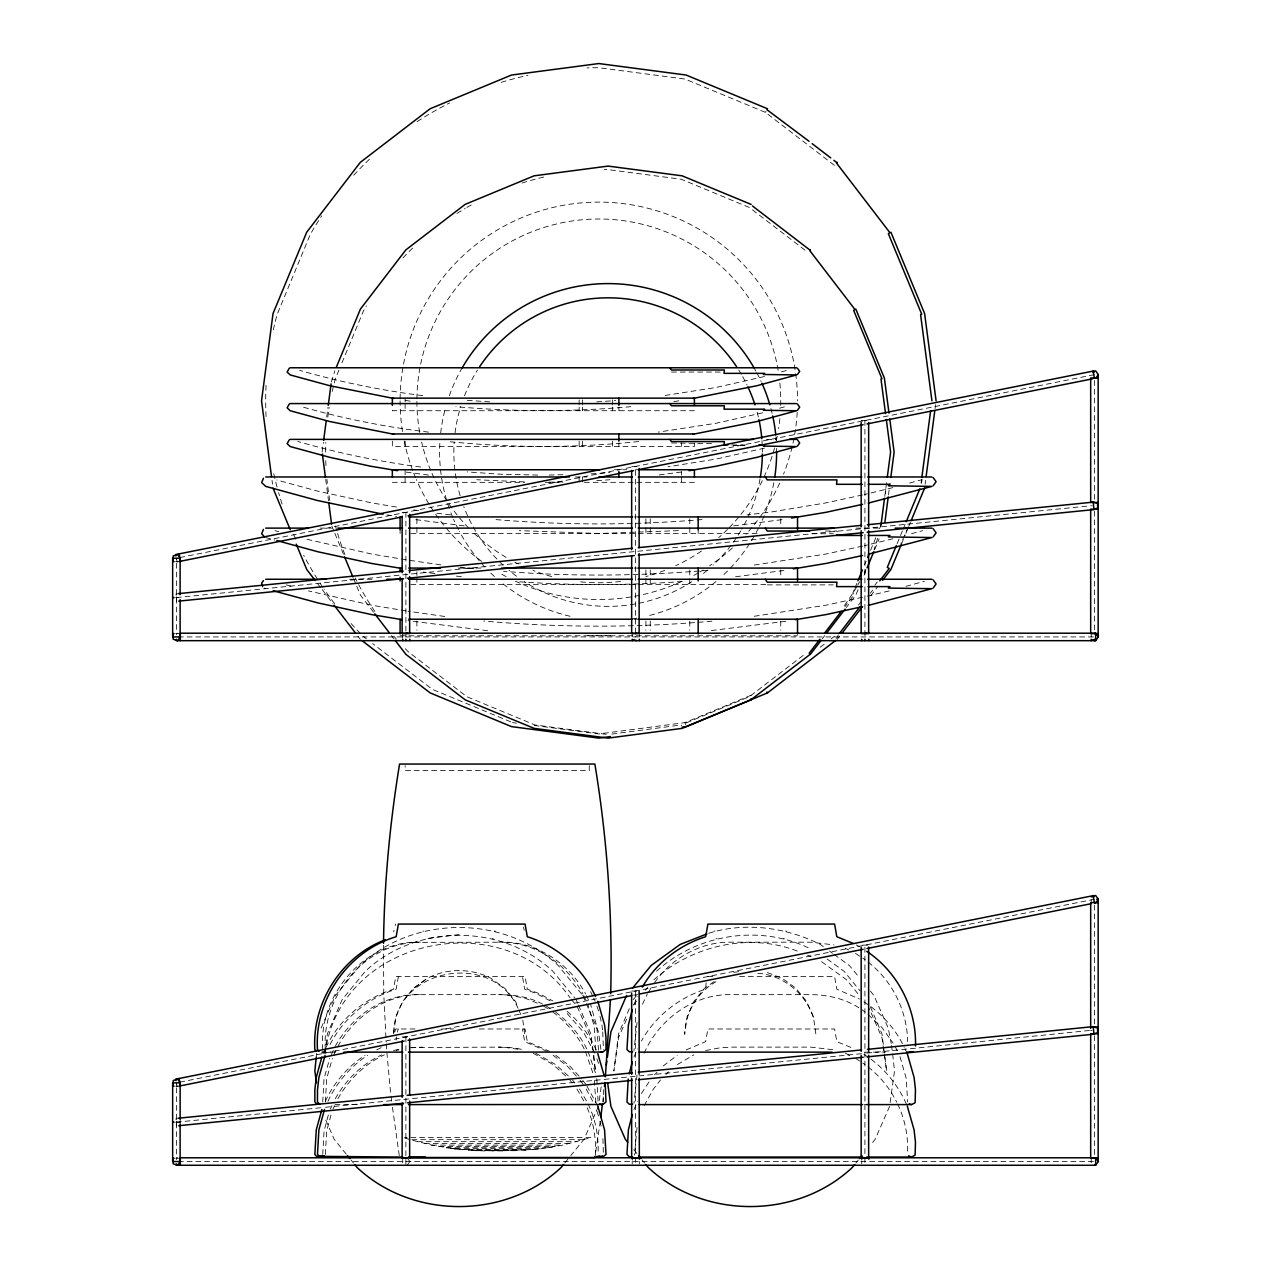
<?xml version="1.0" encoding="UTF-8"?>
<svg xmlns="http://www.w3.org/2000/svg" width="1271" height="1271" viewBox="0 0 1271 1271"><rect width="100%" height="100%" fill="white"/><g stroke="black" fill="none" stroke-linecap="round" stroke-linejoin="round"><path stroke-width="0.75" stroke-dasharray="5 3.75" d="M322.739 1049.512C318.147 994.462 365.889 938.919 422.306 942.192M322.739 1154.433L324.041 1131.158L328.458 1114.556M322.739 1101.973L324.041 1078.698L329.713 1058.489M325.36 1049.512C321.531 998.704 361.488 946.005 413.504 942.574M325.36 1154.433L326.663 1131.158L331.08 1114.556M325.36 1101.973L326.663 1078.698L332.335 1058.489M383.508 945.274L383.747 993.715L386.162 1042.077M524.685 1033.8L522.46 1017.753M815.839 1033.8L813.392 1016.752L806.37 1001.071L795.789 988.155L782.459 978.479L766.794 972.331M671.533 442.959L714.731 443.658M396.139 1040.028L396.361 1036.802M600.309 1121.101L594.86 1157.5M602.692 1101.878L603.661 1094.188M322.103 452.095L323.39 442.356M326.711 417.031L327.997 407.292M331.334 381.967L334.861 370.814M884.775 496.357L887.047 479.04M888.493 494.959L890.034 483.266M921.094 483.123L921.618 479.215M925.113 484.251L925.622 480.359M935.075 408.595L935.583 404.718M316.241 1057.234L316.781 1053.309M324.661 1053.437L327.394 1033.816L342.137 999.61L365.397 971.219C416.332 923.382 501.87 923.382 552.821 971.219L574.889 998.148M325.185 1053.373C339.738 936.902 504.809 903.554 569.98 997.671M393.517 1033.8L395.964 1016.752L402.7 1001.437L413.282 988.393L427.151 978.368C446.979 968.025 471.223 968.025 491.067 978.368L504.921 988.393L515.502 1001.437L517.885 1006.823M393.772 1032.545C394.725 967.692 492.211 950.358 518.075 1008.316M599.277 1100.464L601.723 1082.813M890.145 1102.434L894.514 1071.04L892.576 1053.309M393.74 931.881L393.978 930.277M706.12 982.737L705.659 989.188C678.73 997.624 655.201 1016.387 641.394 1041.06M637.025 1022.52L633.943 1050.895M637.025 1074.98L633.943 1103.355M637.025 1127.425L634.467 1155.164M394.709 1032.052L395.758 1028.986L415.252 1028.986M397.33 1032.052L398.379 1028.986M634.022 1004.567L637.438 996.464M634.022 1057.027L637.438 1048.925M634.022 1109.488L637.438 1101.385M395.202 925.59L395.758 924.065M398.379 976.525L396.155 989.188C367.557 998.148 342.709 1018.802 329.443 1045.747M338.976 370.02L335.258 378.98A282.48 282.48 0 0 0 332.065 392.151M341.947 362.855L363.474 310.855A282.48 282.48 0 0 1 366.429 305.882M854.239 589.76L852.746 593.335L854.398 594.288L844.881 606.68M854.986 587.965L857.957 580.783M864.63 564.658L866.123 561.067M870.571 550.311L875.767 537.76M879.484 528.8L880.978 525.209A212.066 212.066 0 0 1 880.104 528.943M858.068 589.665L855.812 595.098L846.248 607.57M864.089 575.143L865.583 571.505M874.607 549.723L879.119 538.825M897.135 543.654L902.426 530.865M903.188 529.038L905.46 523.573M901.393 544.163L905.143 535.123M905.889 533.312L908.13 527.894M908.876 526.083L910.386 522.476M321.134 1028.08L335.401 995.511L360.043 965.452C413.885 914.882 504.317 914.882 558.176 965.452L581.61 994.049M629.32 1008.681L618.548 1033.816L613.877 1071.04L618.532 1037.676L627.604 1016.943M598.45 1106.358L584.04 1139.245L570.774 1155.609M889.605 1106.358L875.195 1139.245L870.365 1145.203M323.041 1053.691L325.312 1048.925M326.059 1047.336C339.087 1019.612 364.38 998.307 393.533 989.188L395.758 976.525L525.066 976.525L527.306 989.188L538.872 993.477L552.837 1000.928M331.159 1054.962L333.622 1049.782M333.78 1054.962L336.243 1049.782M325.312 1101.385C333.828 1082.701 347.809 1066.464 365.031 1055.311M327.934 1101.385C336.45 1082.701 350.431 1066.464 367.653 1055.311M330.333 1109.138L331.969 1105.691M332.954 1109.138L334.591 1105.691M642.459 1004.233L647.384 993.874M644.111 1053.23C658.982 1019.199 694.03 993.509 731.81 994.653L810.66 994.653C830.058 994.621 849.632 1000.023 865.09 1012.097M644.111 1105.691L653.421 1089.04L660.491 1080.016M834.364 165.278L765.38 112.341L765.984 111.292M335.258 1046.335C351.686 1015.831 384.478 993.588 419.684 994.653L501.155 994.653M337.879 1046.335C354.307 1015.831 387.099 993.588 422.306 994.653M335.258 1098.795C345.776 1079.873 362.028 1064.049 381.697 1054.882M337.879 1098.795C348.397 1079.873 364.65 1064.049 384.319 1054.882M648.401 992.238L651.403 987.376M641.394 1093.521L649.131 1081.748M407.117 1165.269L409.834 1161.535L409.834 1157.786M822.321 638.757L824.704 635.627M858.433 605.028L860.832 601.882M838.32 634.88L836.54 638.55M870.285 593.207L872.669 590.109M837.303 639.329L839.686 636.215M870.667 595.861L877.8 586.551M654.597 982.61C672.057 957.841 701.242 941.366 731.81 942.192L810.66 942.192L833.967 944.893M633.292 999.61L636.866 995.209M633.355 1005.091L636.962 1000.642M645.398 990.252L647.813 987.281M564.737 1163.044L569.567 1157.087M855.891 1163.044L858.29 1160.058M654.565 1074.821L657.028 1072.295M665.829 1074.551L668.514 1071.818M663.192 1066.004L677.173 1055.311M803.24 655.391L749.35 696.73L683.02 724.216M820.256 647.209L824.958 643.603M831.234 638.789L834.364 636.374M414.314 987.853L427.437 978.336M656.551 971.219C697.668 933.581 761.297 923.858 811.184 949.23M653.818 979.877C692.155 945.354 749.969 932.088 798.347 951.502M714.207 981.514L704.436 988.393L693.855 1001.437L687.118 1016.752L684.688 1034.324C685.148 1012.78 697.271 992.46 715.954 981.72M677.379 1064.558L693.823 1054.882M376.724 1049.894L383.016 1046.732M686.229 1049.894L705.659 1041.648L707.899 1028.986L834.586 1028.986L836.811 1041.648L853.095 1048.305M534.154 725.439L598.816 733.955L685.037 722.595L754.418 693.855M708.662 933.264C745.505 921.745 786.002 927.306 820.303 944.401L823.354 946.625M176.383 633.594L177.606 633.196M176.383 1158.183L177.606 1157.786M540.588 1148.793L562.656 1145.123L591.333 1137.497L404.639 1137.497M322.246 1052.054L323.041 1051.816M764.507 376.502L715.986 387.48L664.082 395.631M781.458 371.879L787.114 370.354M762.632 412.821L715.986 423.291L658.203 432.124M779.584 408.198L785.24 406.656M764.507 448.123L715.986 459.085L667.99 466.775M892.893 487.619L864.471 494.514M909.623 483.044L920.776 480.009M892.893 538.761L864.471 545.656M911.482 533.693L922.635 530.658M889.176 590.92L864.471 596.814M905.905 586.36L924.494 581.292M393.517 1050.529L399.253 1049.179M396.155 1050.529L398.999 1049.814M705.659 1050.529L720.085 1047.797L731.81 1047.113L810.66 1047.113L833.967 1049.814M862.548 494.927L825.943 502.903L770.496 512.118L747.078 514.85M862.548 546.085L825.943 554.045L750.986 565.547M862.548 597.227L825.943 605.203L752.94 616.467M179.815 557.556L1094.426 374.643M179.815 1082.145L862.961 945.529M1094.426 899.233L864.916 945.131L864.916 1165.269M633.641 995.209L637.534 994.43M547.928 1147.761L555.22 1146.537M673.852 401.652L681.51 400.365M681.51 471.986L658.203 475.084M781.967 519.632L733.431 525.876M783.889 570.457L735.369 576.796M785.796 621.281L709.949 630.734M611.923 734.082L681.224 724.963L681.494 725.948M459.101 934.55L424.8 938.792M733.717 972.331L739.229 971.648M638.662 441.561C575.366 448.028 511.371 448.028 448.075 441.561M533.248 1149.62L540.715 1148.793L453.715 1148.793L431.759 1145.123L411.979 1140.182M176.383 597.592L1090.486 505.794M422.846 931.166L423.894 931.055M714 931.166L715.033 931.055M715.954 938.792L716.923 938.697M410.581 1047.797L422.306 1047.113M176.383 1122.182L323.501 1107.47M325.471 1107.279L862.945 1053.532M866.87 1053.135L1090.486 1030.384M453.826 1148.793L483.33 1150.906L533.343 1149.62L461.087 1149.62L446.502 1147.761L548.055 1147.761M410.883 1047.495L501.155 1047.113M596.735 401.89L615.672 400.572M630.845 406.688C572.665 411.868 514.072 411.868 455.892 406.688M591.047 473.892L610.001 472.574M596.735 480.66L610.001 479.739M702.053 519.569C633.387 525.352 564.245 525.352 495.579 519.569M678.317 530.643L598.816 533.486L519.315 530.643M707.979 570.298C639.996 576.049 571.521 576.859 503.491 571.267M682.273 581.514C626.746 585.534 570.886 585.534 515.359 581.514M711.935 621.169C636.04 627.906 559.605 627.763 483.727 621.026M413.806 942.367L501.155 942.192M549.088 475.052L564.356 474.687M549.088 482.202L562.449 481.9M610.366 635.516L587.266 635.516M502.712 1150.906L491.702 1150.906M671.485 372.053L720.625 372.053M694.395 410.724L392.342 410.724L392.342 407.133M861.166 420.542L868.649 420.542M766.508 439.385L776.231 439.385M731.762 444.961L745.299 444.961M733.24 445.565L744.806 445.565M631.655 466.441L639.138 466.441M614.401 469.746L626.698 469.746M635.405 469.746L641.14 469.746M575.302 476.975L587.059 476.975M392.342 482.329L524.542 482.329M545.323 482.329L562.91 482.329M584.374 482.329L694.395 482.329M1090.677 505.794L1092.107 505.794M402.144 512.34L409.643 512.34M634.134 516.932L638.058 516.932M320.133 528.116L331.89 528.116M855.939 528.116L881.629 528.116M825.34 531.04L836.953 531.04L837.224 531.929M410.835 533.486L759.994 533.486M812.01 533.741L833.347 533.741M175.62 561.591L180.132 561.591M458.307 568.073L484.06 568.073M634.134 568.073L638.058 568.073M349.541 579.258L375.088 579.258M410.835 584.628L768.939 584.628M767.398 584.882L833.347 584.882M175.62 597.592L178.703 597.592M634.134 619.215L638.058 619.215M175.62 633.594L178.703 633.594M400.095 635.786L797.537 635.786M178.369 636.93L1094.426 636.93M862.596 945.131L868.649 945.131M707.899 976.525L716.383 976.525M739.563 976.525L834.586 976.525L836.811 989.188L859.403 999.006M631.655 991.03L639.138 991.03M441.514 1028.986L453.636 1028.986M479.326 1028.986L525.066 1028.986L527.306 1041.648L549.882 1051.467M1090.677 1030.384L1092.107 1030.384M402.144 1036.945L409.643 1036.945M321.404 1052.134L335.83 1052.134M864.645 1052.134L885.331 1052.134M175.62 1086.181L180.132 1086.181M334.956 1104.594L360.646 1104.594M864.645 1104.594L870.46 1104.594M175.62 1122.182L180.132 1122.182M411.963 1139.69L584.231 1139.69M417.333 1141.692L577.098 1141.692M424.53 1143.503L569.901 1143.503M431.759 1145.123L562.656 1145.123M439.051 1146.537L555.379 1146.537M525.956 1150.255L468.475 1150.255L475.926 1150.684M475.878 1150.684L518.552 1150.684M175.62 1158.183L178.703 1158.183M178.369 1161.535L1094.426 1161.535M537.649 475.052L499.487 474.162L467.267 471.922M524.288 481.9L476.736 479.739M498.534 942.192C534.614 940.238 568.788 962.465 585.581 993.874M498.534 994.653L507.018 994.828M498.534 1047.113L512.88 1047.797L524.462 1049.814M467.267 400.317L490.002 401.89M487.683 630.734L408.007 620.645M504.396 942.367C537.554 943.336 567.327 965.34 582.96 993.874M504.396 994.828C517.535 995.225 530.976 997.703 542.558 1004.138M504.396 1047.288L521.825 1049.814M785.478 931.055L786.511 931.166M783.587 938.697L784.557 938.792M494.324 931.055L495.372 931.166M492.433 938.697L493.402 938.792M507.336 995.034L524.685 998.069L539.921 1004.138M422.671 395.631C381.093 390.356 339.881 381.967 299.622 370.354M428.534 432.124C385.606 427.072 343.059 418.556 301.497 406.656M420.701 467.013C379.155 461.58 337.991 453.127 297.732 441.434M428.534 475.084L405.227 471.986M436.89 513.262L450.554 514.85M464.201 525.876L415.665 519.632M440.783 564.864L408.007 560.082M460.309 567.152L473.956 568.741M434.936 573.586L423.307 572.045M456.4 576.113L462.263 576.796M444.691 616.467L408.007 611.224M757.802 973.268C783.333 975.032 806.148 993.906 813.599 1018.278M606.188 734.32L534.996 724.963L466.87 696.73L408.372 651.848A282.48 282.48 0 0 1 402.986 646.304M512.594 722.595L516.519 723.12M405.227 400.365L412.884 401.652M396.536 507.034L371.688 502.903L317.75 491.162L276.856 480.009M413.742 509.893L421.4 511.164M386.988 514.866L396.536 516.455M406.1 559.764L371.688 554.045L304.738 538.761M406.1 610.906L371.688 605.203L308.456 590.92M274.997 530.658L278.714 531.659M265.703 537.538L274.997 540.064M286.15 584.835L293.585 586.868M404.877 1138.038L410.183 1139.69M176.383 561.591L177.606 561.989M176.383 1086.181L177.606 1086.578M807.482 955.093L811.136 956.523M765.38 112.341L685.037 79.072L598.816 67.713A333.113 333.113 0 0 0 587.011 67.919M749.35 207.459L681.224 179.243L608.11 169.615A282.48 282.48 0 0 0 604.265 169.647M510.767 721.849L432.251 689.311L372.673 643.603M264.495 588.092L265.703 588.68M856.241 944.973L859.403 946.545M845.231 948.245L848.647 949.961M845.231 1053.166L852.063 1056.598M547.261 1051.467L524.685 1041.648L522.445 1028.986M535.726 1053.166L555.586 1064.558L569.805 1077.284M533.105 1053.166L552.964 1064.558L567.184 1077.284M855.478 953.393L865.09 959.637M863.835 1001.898L868.268 1004.773M863.835 1054.342L868.268 1057.234M855.478 1058.314L865.09 1064.558M550.216 1000.928L536.235 993.477L524.685 989.188L522.445 976.525M545.974 1005.854L550.772 1008.967M543.337 1005.854L548.151 1008.967M555.792 1055.311L569.773 1066.004L581.657 1078.984M553.171 1055.311L567.152 1066.004L579.036 1078.984M829.47 951.058L832.521 953.266M834.046 954.378L849.33 965.452L859.625 977.844M827.199 959.049L843.96 971.219L860.07 990.808M821.574 961.654L846.677 979.877L859.927 996.194M752.432 209.826L806.322 251.165M363.268 636.374L366.398 638.789M868.045 962.052C892.29 980.799 907.303 1010.953 907.605 1041.6M871.112 1006.839C885.109 1017.499 896.802 1031.369 904.269 1047.336M868.045 1014.512L881.979 1027.556L893.068 1043.078M871.112 1059.299C887.11 1071.31 899.566 1087.738 907.303 1106.151M868.045 1066.973C880.104 1076.346 890.05 1088.516 896.722 1102.243M567.057 1011.303C580.577 1022.631 590.904 1037.501 597.799 1053.691M555.586 1012.097C568.804 1022.027 580.037 1034.832 587.218 1049.782M552.964 1012.097C566.183 1022.027 577.415 1034.832 584.596 1049.782M567.152 1013.543L583.389 1032.068L595.178 1053.691M870.365 991.094L873.955 995.511L888.222 1028.08L891.209 1043.507M571.187 999.165L574.794 1003.613M633.768 1149.651L637.391 1154.116M642.205 1160.058L644.619 1163.044M346.236 1154.116L334.162 1139.245L324.312 1116.732M351.066 1160.058L353.481 1163.044M582.754 1080.366L586.01 1084.528M580.132 1080.366L583.389 1084.528M572.474 1080.016L574.826 1083.019M569.853 1080.016L572.204 1083.019M373.579 612.257L360.424 595.098L356.658 586.026M391.516 635.627L393.915 638.757M317.448 583.437L321.023 588.092M322.214 589.649L332.923 603.63M357.945 636.215L360.329 639.329M407.117 1157.786L409.834 1161.535M586.932 1086.022L597.799 1106.151M586.169 1089.025L593.652 1102.974M579.544 1089.04L587.218 1102.243M576.923 1089.04L584.596 1102.243M598.498 1050.243L596.798 1026.237L590.507 1004.233M595.877 1050.243L594.177 1026.237L587.869 1004.233M595.877 1102.704L594.177 1078.698M595.877 1155.164L595.479 1154.433C596.21 1137.132 593.128 1119.529 585.423 1103.959M905.031 1048.925L907.303 1053.691M895.086 1046.335L897.548 1051.514M897.548 1103.959C904.904 1118.941 908.193 1135.813 907.605 1152.447M590.634 991.698L592.906 996.464M593.652 998.053L595.178 1001.246M586.392 995.59L588.854 1000.77M583.77 995.59L587.059 1002.501M588.044 1051.514L595.527 1073.105M585.423 1051.514L592.906 1073.105M588.044 1103.959C595.4 1118.941 598.689 1135.813 598.101 1152.447M870.397 1006.87L881.963 1033.816L886.634 1071.04L881.979 1037.676L869.11 1008.3M582.801 995.511L598.419 1031.734L600.881 1049.385M576.081 999.61L577.67 1003.248M578.464 1005.059L590.824 1033.816L593.557 1053.437M577.209 1006.568L590.824 1037.676L592.477 1049.449M518.806 1009.968L520.983 1014.957M331.842 526.13L334.098 531.564M334.861 533.391L343.885 555.173M353.656 578.766L355.912 584.215M900.011 1056.678L906.302 1078.698L907.605 1101.973M596.893 1006.235L599.213 1012.892M596.893 1058.695L599.213 1065.352M596.893 1111.156L599.213 1117.813M685.037 722.595L685.609 724.756M523.493 927.131L524.224 930.277M599.991 1016.323L601.167 1021.487M599.991 1121.244L601.167 1126.408M177.114 561.909L176.383 558.239L176.383 634.626M177.114 1086.514L176.383 1082.844L176.383 1159.565M399.269 1155.577L391.961 1103.8M891.479 1045.461L892.306 1051.339M593.827 1055.407L595.479 1071.04L592.747 1051.419M325.694 479.374L328.506 500.806M272.01 480.359L272.518 484.251M391.007 1096.11L391.722 1101.878M601.946 1024.919L602.533 1030.177M602.74 1031.925L603.375 1049.512M596.798 1078.698L598.101 1101.973M602.931 1138.594L603.375 1154.433M176.018 593.875L176.161 595.289M176.304 596.83L176.764 601.31M176.018 1118.464L176.161 1119.878M176.304 1121.419L176.764 1125.915M390.531 1092.266L386.829 1051.753M386.305 1044.015L386.702 1049.814M603.328 1089.628L603.375 1101.973M1094.426 380.506L1094.426 502.442M1094.426 511.117L1094.426 633.594M1094.426 905.111L1094.426 1027.032M1094.426 1035.706L1094.426 1158.183M1091.233 633.196L1091.233 636.93M1091.233 899.868L1091.233 901.552M1091.233 1157.786L1091.233 1163.839M864.916 420.542L864.916 639.249M861.738 1160.757L861.738 1163.839M780.744 518.759L780.744 526.13M780.744 569.916L780.744 577.272M780.744 621.058L780.744 630.257M698.176 529.8L698.176 533.486M694.395 442.944L694.395 446.534L392.342 446.534L392.342 441.132M689.772 518.759L689.772 533.486M689.772 569.916L689.772 584.628M689.772 621.058L689.772 630.257M681.621 442.944L681.621 446.534M681.621 471.541L681.621 475.147M681.621 476.943L681.621 482.329M650.244 518.759L650.244 533.486M650.244 569.916L650.244 584.628M650.244 621.058L650.244 630.257M645.906 518.759L645.906 533.486M645.906 569.916L645.906 584.628M645.906 621.058L645.906 630.257M639.345 633.196L639.345 636.93M639.345 1161.535L639.345 1163.839M635.405 470.413L635.405 636.93M635.405 991.03L635.405 1165.269M632.227 633.196L632.227 636.93M632.227 1160.757L632.227 1163.839M618.882 407.133L618.882 410.724M618.882 442.944L618.882 446.534M612.495 399.936L612.495 405.338M612.495 407.133L612.495 410.724M612.495 441.132L612.495 446.534M589.267 765.698L589.267 770.607L405.147 770.607L405.147 765.698M582.452 399.936L582.452 405.338M582.452 407.133L582.452 410.724M582.452 441.132L582.452 446.534M582.452 476.943L582.452 482.329M579.147 399.936L579.147 405.338M579.147 407.133L579.147 410.724M579.147 441.132L579.147 446.534M579.147 476.943L579.147 482.329M416.888 518.759L416.888 533.486M416.888 571.759L416.888 575.429M416.888 577.272L416.888 584.628M416.888 621.058L416.888 630.257M405.894 512.34L405.894 636.93M405.894 1036.945L405.894 1165.269M405.115 398.141L405.115 401.747M405.115 403.543L405.115 410.724M405.115 441.132L405.115 446.534M405.115 469.746L405.115 475.147M405.115 476.943L405.115 482.329M402.716 633.196L402.716 639.249M402.716 1157.786L402.716 1163.839M400.095 529.8L400.095 533.486M180.132 1119.258L180.132 1124.152M797.203 412.328A198.721 198.721 0 0 1 795.71 427.723M795.439 429.646A198.721 198.721 0 0 1 792.596 444.834M792.167 446.709A198.721 198.721 0 0 1 783.508 474.178M779.711 483.091A198.721 198.721 0 0 1 745.934 534.408M732.398 547.96A198.721 198.721 0 0 1 709.568 565.817M703.101 569.996A198.721 198.721 0 0 1 699.828 571.966M698.176 572.935A198.721 198.721 0 0 1 691.472 576.621M681.081 581.721A198.721 198.721 0 0 1 516.55 581.721M506.16 576.621A198.721 198.721 0 0 1 499.455 572.935M481.725 561.385A198.721 198.721 0 0 1 416.348 479.548M415.601 477.769A198.721 198.721 0 0 1 413.425 472.383M412.741 470.572A198.721 198.721 0 0 1 404.21 441.069M402.494 431.568A198.721 198.721 0 0 1 400.095 400.826M400.111 398.919A198.721 198.721 0 0 1 599.769 202.105A198.721 198.721 0 0 1 797.537 400.826M779.87 383.032A181.928 181.928 0 0 1 780.569 408.722M779.87 418.636A181.928 181.928 0 0 1 778.615 428.534M777.232 436.366A181.928 181.928 0 0 1 776.406 440.259M774.532 447.916A181.928 181.928 0 0 1 728.839 528.069M727.457 529.467A181.928 181.928 0 0 1 718.798 537.569M701.497 551.01A181.928 181.928 0 0 1 675.743 565.69M664.733 570.393A181.928 181.928 0 0 1 645.906 576.557M620.582 581.451A181.928 181.928 0 0 1 577.05 581.451M551.725 576.557A181.928 181.928 0 0 1 532.899 570.393M518.314 563.974A181.928 181.928 0 0 1 514.771 562.179M506.16 557.381A181.928 181.928 0 0 1 471.573 530.849M468.792 528.069A181.928 181.928 0 0 1 431.52 472.288M430.742 470.445A181.928 181.928 0 0 1 421.654 442.181M419.668 432.458A181.928 181.928 0 0 1 416.888 400.826M416.904 398.872A181.928 181.928 0 0 1 778.297 371.164M360.503 633.594A333.113 333.113 0 0 1 349.747 622.027M334.543 603.614A333.113 333.113 0 0 1 324.01 589.109M322.898 587.472A333.113 333.113 0 0 1 318.528 580.847M317.464 579.179A333.113 333.113 0 0 1 303.69 555.316M295.825 539.269A333.113 333.113 0 0 1 293.394 533.82M282.098 504.063A333.113 333.113 0 0 1 278.619 492.719M277.046 487.047A333.113 333.113 0 0 1 273.329 471.732M266.068 416.586A333.113 333.113 0 0 1 266.068 385.081M273.329 329.936A333.113 333.113 0 0 1 277.046 314.62L310.331 234.277A333.113 333.113 0 0 1 321.785 215.832M353.719 175.223A333.113 333.113 0 0 1 370.322 158.43M417.142 121.619A333.113 333.113 0 0 1 449.616 102.999M501.251 82.329A333.113 333.113 0 0 1 527.91 75.354M922.174 479.31A250.085 250.085 0 0 1 921.411 483.187M908.225 526.814A250.085 250.085 0 0 1 900.853 543.289M877.212 582.054A250.085 250.085 0 0 1 874.813 585.216M773.832 482.662A168.519 168.519 0 0 1 764.888 513.897M764.173 515.692A168.519 168.519 0 0 1 759.438 526.242M758.58 527.958A168.519 168.519 0 0 1 755.911 533.042M754.053 536.362A168.519 168.519 0 0 1 721.769 576.526M715.97 581.578A168.519 168.519 0 0 1 646.192 616.26M636.787 618.151A168.519 168.519 0 0 1 632.974 618.77M570.044 616.26A168.519 168.519 0 0 1 500.266 581.578M494.467 576.526A168.519 168.519 0 0 1 490.304 572.586M484.982 567.152A168.519 168.519 0 0 1 459.403 531.357M458.513 529.673A168.519 168.519 0 0 1 453.556 519.251M452.794 517.472A168.519 168.519 0 0 1 449.966 510.307M449.314 508.495A168.519 168.519 0 0 1 439.877 442.562M440.687 432.966A168.519 168.519 0 0 1 445.343 408.484M449.314 395.71A168.519 168.519 0 0 1 462.183 367.843M754.053 367.843A168.519 168.519 0 0 1 755.911 371.148M756.833 372.832A168.519 168.519 0 0 1 761.091 381.427M770.893 408.484A168.519 168.519 0 0 1 772.275 414.028M775.93 436.811A168.519 168.519 0 0 1 776.247 440.64M776.581 448.298A168.519 168.519 0 0 1 776.629 452.095M760.042 478.913A154.268 154.268 0 0 1 741.724 529.229M740.755 530.881A154.268 154.268 0 0 1 713.079 565.15M707.312 570.25A154.268 154.268 0 0 1 701.258 575.08M691.774 581.705A154.268 154.268 0 0 1 524.446 581.705M516.519 576.24A154.268 154.268 0 0 1 508.924 570.25M503.157 565.15A154.268 154.268 0 0 1 463.804 506.636M460.134 495.69A154.268 154.268 0 0 1 454.144 442.53M455.05 432.918A154.268 154.268 0 0 1 460.69 406.672M464.503 395.758A154.268 154.268 0 0 1 477.467 370.052M738.753 370.052A154.268 154.268 0 0 1 741.724 374.961M742.661 376.613A154.268 154.268 0 0 1 747.094 385.129M757.135 412.169A154.268 154.268 0 0 1 758.501 417.73M761.949 440.608A154.268 154.268 0 0 1 762.282 446.375M762.33 448.282A154.268 154.268 0 0 1 762.378 452.095M396.425 639.138A282.48 282.48 0 0 1 393.867 636.199M374.834 611.399A282.48 282.48 0 0 1 355.229 577.987M344.949 554.76A282.48 282.48 0 0 1 337.355 532.644M336.815 530.785A282.48 282.48 0 0 1 335.258 525.209M329.825 500.567A282.48 282.48 0 0 1 326.933 479.246M325.964 465.631A282.48 282.48 0 0 1 325.741 459.816M325.63 452.095A282.48 282.48 0 0 1 325.805 442.435M327.807 417.174A282.48 282.48 0 0 1 329.173 407.483M402.986 257.886A282.48 282.48 0 0 1 415.315 245.637M456.956 213.464A282.48 282.48 0 0 1 465.202 208.428M466.87 207.459A282.48 282.48 0 0 1 473.606 203.694M522.016 183.056A282.48 282.48 0 0 1 546.26 176.462M885.792 488.652A212.066 212.066 0 0 1 885.299 496.389M877.641 538.3A212.066 212.066 0 0 1 874.067 549.485M865.869 569.519A212.066 212.066 0 0 1 864.169 573.062M859.641 581.721A212.066 212.066 0 0 1 857.734 585.105M856.765 586.789A212.066 212.066 0 0 1 843.928 606.124"/><path stroke-width="1.5" d="M383.524 943.336C384.223 883.281 389.879 823.322 399.571 764.046L594.86 764.046C607.395 839.877 612.701 916.884 610.684 993.715M610.445 999.514L605.377 1076.839M604.456 1086.483L604.821 1082.622M628.208 1079.127L626.968 1101.973L629.288 1104.277L632.545 1104.277M600.786 1117.257L602.454 1103.8M323.644 440.401L326.202 420.923M328.252 405.338L331.08 383.921M880.978 525.209L884.521 498.28M887.301 477.118L890.606 452.095L886.3 419.382M884.902 522.222L888.238 496.897M890.796 477.419L894.133 452.095L889.764 418.985M921.872 477.245L930.642 410.628M926.13 476.482L934.821 410.533M316.241 1057.234L314.843 1071.04L316.479 1082.813M606.299 1065.066L606.839 1061.142M607.395 1057.234L610.938 1031.734L626.555 995.511M629.177 1073.947L632.291 1062.016M321.881 1057.027L316.272 1077.379L314.874 1089.628L314.843 1101.973L317.162 1104.277M325.09 1055.359L318.894 1077.379L317.496 1089.628L317.464 1101.973L319.784 1104.277M321.881 1109.488L316.272 1129.84L314.843 1154.433L316.415 1156.34L402.843 1157.055M324.502 1109.488L318.894 1129.84L317.464 1154.433L320.578 1156.975L324.423 1155.816M632.291 1009.571L628.398 1024.919L626.968 1049.512L629.288 1051.816L632.545 1051.816M632.291 1114.476L628.398 1129.84L626.968 1154.433L629.288 1156.737L632.545 1156.737M336.354 367.176L360.424 309.091L405.878 249.863L465.107 204.409L534.09 175.827L608.11 166.088L682.146 175.827L751.129 204.409M857.957 580.783L862.405 570.028M867.6 557.476L869.094 553.902M867.092 567.883L873.86 551.535M896.373 545.481L887.301 567.39L889.239 568.502L879.77 580.863M906.207 521.745L919.823 488.874M901.393 544.163L890.907 569.472L882.567 580.339M911.132 520.665L924.605 488.128M836.953 534.614L836.54 535.456L862.262 535.456M766.906 109.687L809.055 141.272M642.316 987.106C656.106 963.1 679.334 945.02 705.659 936.727L707.899 924.065L834.586 924.065L836.811 936.727L853.095 943.384M180.323 636.93L177.606 640.679L173.206 639.249L173.206 634.626M180.323 1161.535L177.606 1165.269L173.206 1163.839L173.206 1159.216M1095.634 378.377L1098.351 374.643L1095.634 370.894L1092.71 371.847M819.906 639.234L809.198 653.183L810.278 654.263L751.066 699.701M824.657 633.037L841.307 611.335M810.358 654.343L821.13 640.314M827.103 632.513L845.04 609.127M839.495 633.339L859.641 607.093M842.069 633.117L862.326 606.728M632.529 988.155L651.181 965.452L680.207 944.401L706.883 933.947M563.53 1164.522L561.115 1167.493C505.667 1219.572 412.551 1219.572 357.087 1167.493L354.688 1164.522M854.684 1164.522L852.269 1167.493C796.806 1219.572 703.705 1219.572 648.242 1167.493L645.827 1164.522M859.498 1158.58L861.913 1155.609M837.303 162.338L836.54 163.117L889.954 232.736L888.35 233.673L921.745 314.302L920.585 314.62L931.929 400.826M810.358 249.863L809.706 250.514L855.002 309.552L853.635 310.346L881.963 378.726L880.978 378.98L885.537 413.615M263.462 478.261L261.651 482.583L265.703 486.396L317.75 500.583L383.159 514.231M263.462 529.419L261.651 533.741L264.495 536.934M263.462 580.561L261.651 583.071L262.636 586.614M321.801 1155.816L318.783 1157.055M602.438 1155.816L600.262 1156.975L597.052 1156.34M682.225 727.123L686.118 726.615L767.462 692.917L835.667 640.425M289.28 368.24L287.135 372.053L290.201 374.929L329.761 385.717L393.74 398.459M289.28 404.035L287.135 407.848L290.201 410.74L329.761 421.527L393.74 434.269M289.28 439.845L287.135 443.658L290.201 446.55L329.761 457.322L370.751 466.25L397.569 470.699M797.457 374.484L799.697 371.354L797.457 368.24M797.457 410.279L799.697 407.165L797.457 404.035M797.457 446.089L799.697 442.959L797.457 439.845M933.136 485.792L936.092 481.677L933.136 477.562M933.136 536.934L936.092 532.835L933.136 528.72M933.136 588.092L936.092 583.977L933.136 579.862M385.272 939.793C341.454 956.348 311.935 1002.851 314.843 1049.512L316.415 1051.419M405.894 633.594L407.117 633.196M635.405 633.594L636.612 633.196M1093.203 509.528L1097.604 508.098L1097.604 503.475L1093.203 502.045M864.916 633.594L866.123 633.196M1094.426 633.594L1095.634 633.196L1098.351 636.93L1095.634 640.679L176.383 640.679L176.383 639.249M1091.233 896.913L1095.634 895.483L1098.351 899.233L1095.634 902.966L1094.426 902.585M407.117 1157.786L402.144 1158.183L402.144 1103.164M635.405 1158.183L636.612 1157.786M1093.203 1034.117L1097.604 1032.688L1097.604 1028.064L1093.203 1026.634L867.442 1049.353M864.916 1158.183L866.123 1157.786M1094.426 1158.183L1095.634 1157.786L1098.351 1161.535L1095.634 1165.269L176.383 1165.269L176.383 1163.839M913.182 1051.816L906.779 1052.134M862.548 504.349L825.943 512.324L791.531 518.044M868.315 503.094L931.929 486.396L888.35 485.792L889.954 484.315L868.188 484.315M862.548 555.506L825.943 563.466L793.438 568.868M868.315 554.235L931.929 537.538L888.35 536.934L889.954 535.456L868.188 535.456M862.548 606.648L825.943 614.608L795.36 619.692M868.315 605.393L931.929 588.68L888.35 588.092L889.954 586.614L868.188 586.614M179.068 561.528L402.24 516.884M408.07 515.724L633.641 470.604M639.472 469.444L863.104 424.721M866.997 423.942L1092.567 378.822M179.068 1086.117L404.178 1041.092M408.07 1040.313L631.703 995.59M639.472 994.033L863.104 949.31M866.997 948.531L1091.265 903.681M692.997 398.459L756.976 385.717L796.536 374.929L763.41 374.484L764.634 373.356L724.041 373.356L724.359 370.004L671.342 370.004L669.96 367.78M692.997 434.269L756.976 421.527L796.536 410.74L763.41 410.279L764.634 409.167L724.041 409.167L724.359 405.799L671.342 405.799L669.96 403.574M689.168 470.699L715.986 466.25L756.976 457.322L796.536 446.55L763.41 446.089L764.634 444.961L758.835 444.961M610.461 736.576L598.816 738.117L511.514 726.615L430.17 692.917L361.87 640.52M177.988 593.668L403.193 571.156M409.119 570.568L632.354 548.246M638.28 547.658L861.516 525.352M867.442 524.748L1093.219 502.14L1093.966 509.592L867.124 532.279M178.734 601.119L403.59 578.623M407.53 578.241L634.372 555.554M638.312 555.157L863.184 532.676M177.988 1118.258L403.193 1095.745M407.149 1095.364L632.354 1072.851M638.28 1072.247L861.516 1049.941M178.734 1125.709L403.59 1103.228M407.53 1102.831L632.402 1080.35M638.312 1079.746L863.184 1057.265M867.124 1056.868L1091.996 1034.387M408.484 1052.134L602.883 1052.054L605.997 1049.512L605.949 1037.184L604.567 1024.919L597.799 1001.246M408.484 1104.594L602.883 1104.515L605.997 1101.973L605.155 1082.638M866.584 1104.594L911.561 1104.594L915.104 1102.704L915.47 1089.628L914.071 1077.379L907.303 1053.691M594.637 1157.055L602.883 1156.975L605.997 1154.433L604.567 1129.84L597.799 1106.151M866.584 1157.055L911.561 1157.055L915.104 1155.164L915.47 1142.089L914.071 1129.84L907.303 1106.151M290.201 367.78L796.536 367.78M1098.16 377.98L1090.677 377.98L1090.677 502.442L1098.16 502.442M290.201 403.574L796.536 403.574M392.342 433.951L694.395 433.951M290.201 439.385L753.481 439.385M789.355 439.385L796.536 439.385M727.902 444.961L724.041 444.961L724.359 441.609L671.342 441.609L669.96 439.385M599.705 469.746L392.342 469.746L392.342 476.943M638.439 469.746L694.395 469.746L694.395 476.943M265.703 476.975L569.424 476.975M598.816 476.975L632.307 476.975M638.217 476.975L861.817 476.975M867.696 476.975L931.929 476.975M862.262 484.315L836.54 484.315L836.953 479.882L767.207 479.882L765.38 476.975M1098.16 509.131L1090.677 509.131L1090.677 633.594L1098.16 633.594M408.849 516.932L632.45 516.932M638.376 516.932L797.537 516.932L797.537 529.8M265.703 528.116L308.472 528.116M337.784 528.116L402.685 528.116M408.611 528.116L632.307 528.116M638.217 528.116L834.364 528.116M895.134 528.116L931.929 528.116M809.834 531.04L767.207 531.04L765.38 528.116M172.649 561.591L174.079 561.591M408.849 568.073L440.529 568.073M501.378 568.073L632.45 568.073M638.376 568.073L797.537 568.073L797.537 580.958M265.703 579.258L326.012 579.258M386.924 579.258L402.685 579.258M408.611 579.258L632.307 579.258M638.217 579.258L861.817 579.258M867.696 579.258L931.929 579.258M862.262 586.614L836.54 586.614L836.953 582.182L767.207 582.182L765.38 579.258M172.649 597.592L174.079 597.592M408.849 619.215L632.45 619.215M638.376 619.215L797.537 619.215L797.537 633.943M172.649 633.594L174.079 633.594M1096.73 899.233L1098.16 899.233L1098.16 1161.535M1098.16 902.585L1090.677 902.585L1090.677 1028.43M1090.677 1027.032L1098.16 1027.032M1098.16 1033.72L1090.677 1033.72L1090.677 1158.183L1098.16 1158.183M343.933 1052.134L402.843 1052.134M639.202 1052.134L831.997 1052.134M172.649 1086.181L174.079 1086.181M383.826 1104.594L402.843 1104.594M639.202 1104.594L862.707 1104.594M172.649 1122.182L174.079 1122.182M408.484 1157.055L425.404 1157.055M639.202 1157.055L862.707 1157.055M408.611 1157.5L594.86 1157.5M172.649 1158.183L174.079 1158.183M639.138 1158.183L631.655 1158.183L631.655 1078.237M911.561 1052.134L909.925 1051.816M602.041 1052.134L600.42 1051.816M911.561 1104.594L909.194 1103.879M602.041 1104.594L599.674 1103.879M911.561 1157.055L908.543 1155.816M602.041 1157.055L599.022 1155.816M402.272 568.55L371.688 563.466L317.75 551.725L276.856 540.572M402.272 619.692L371.688 614.608L317.75 602.867L273.138 590.713M1092.71 639.726L1095.634 640.679L1095.634 633.196L180.323 633.196L180.323 640.679M633.689 639.726L636.612 640.679M767.462 108.734L686.118 75.037L598.816 63.55L511.514 75.037L430.17 108.734L360.329 162.338L306.724 232.196L273.027 313.54L261.54 400.826L271.501 476.482M866.79 951.343C897.644 971.95 916.661 1008.904 915.485 1045.985M812.153 143.655L830.757 157.922M833.855 160.305L836.953 162.688M752.464 205.966L810.056 250.149M319.037 1051.419L317.464 1049.512C314.207 999.705 348.286 950.851 396.155 936.727L398.379 924.065L525.066 924.065L527.306 936.727C557.016 946.021 582.69 967.994 595.527 996.464M627.731 1142.216L625.316 1139.245L610.906 1106.358L607.633 1082.813M638.598 1155.609L640.997 1158.58M347.444 1155.609L349.859 1158.58M374.77 613.814L389.133 632.513M395.106 640.314L405.878 654.343L465.107 699.797L534.09 728.362L608.11 738.117L682.146 728.362L751.129 699.797L750.653 698.986M315.065 580.339L306.724 569.472L296.238 544.163M334.114 605.171L355.562 633.117M179.815 557.556L177.606 554.506L173.206 555.935L173.206 560.559M179.815 1082.145L177.606 1079.095L173.206 1080.525L173.206 1085.148M766.906 691.98L767.462 692.917M890.907 232.196L924.605 313.54L936.092 400.826M855.812 309.091L884.378 378.075L889.001 413.139M344.632 556.984L352.893 576.955M273.027 488.128L290.249 529.705M597.799 1053.691L604.17 1075.663M1093.966 372.371L1093.696 370.973L175.652 554.569L175.938 555.983M1093.044 371.1L1094.426 377.98M1093.966 896.961L1093.696 895.562L175.652 1079.174L175.938 1080.572M1093.044 895.69L1094.506 903.03M179.084 553.886L180.546 561.226M179.084 1078.491L180.546 1085.815M322.357 454.049L325.44 477.419M328.776 502.744L331.588 524.176M1093.219 1026.746L1093.966 1034.181M1098.16 374.643L1098.16 636.93M1094.426 639.249L1094.426 640.679M1094.426 1165.269L1095.634 1165.269L1095.634 1157.786L180.323 1157.786L180.323 1165.269M1091.233 639.249L1091.233 640.679M868.856 639.249L868.856 640.679M868.856 1157.786L868.856 1159.216M868.649 422.512L868.649 526.766M868.649 530.722L868.649 633.594L861.166 633.594L861.166 530.722M868.649 947.102L868.649 1051.371M868.649 1055.311L868.649 1158.183L861.166 1158.183L861.166 1055.311M864.916 639.249L864.916 640.679M861.738 639.249L861.738 640.679M861.738 1157.786L861.738 1159.216M861.166 422.512L861.166 526.766M861.166 947.102L861.166 1051.371M698.176 516.932L698.176 529.8M698.176 568.073L698.176 580.958M698.176 619.215L698.176 633.943M694.395 405.338L694.395 398.141L392.342 398.141L392.342 405.338M639.138 468.427L639.138 547.722M639.138 553.632L639.138 633.594L631.655 633.594L631.655 555.586M639.345 639.249L639.345 640.679M639.138 991.03L639.138 1074.297M639.138 1078.237L639.345 1159.216M632.227 639.249L632.227 640.679M632.227 1157.786L632.227 1159.216M631.655 470.413L631.655 549.707M631.655 993.016L631.655 1074.297M618.882 398.141L618.882 405.338M618.882 433.951L618.882 441.132M618.882 471.541L618.882 476.943M409.834 639.249L409.834 640.679M409.643 514.294L409.643 572.697M409.643 576.605L409.643 633.594L402.144 633.594L402.144 578.575M409.643 1038.884L409.643 1095.332M409.643 1101.194L409.643 1158.183M405.894 639.249L405.894 640.679M402.716 639.249L402.716 640.679M402.144 516.233L402.144 572.697M402.144 1040.838L402.144 1097.286M400.095 516.932L400.095 529.8M400.095 568.073L400.095 571.759M400.095 577.272L400.095 580.958M400.095 619.215L400.095 633.943M180.132 594.669L180.132 558.239L172.649 558.239L172.649 636.93L180.132 636.93L180.132 599.562M180.132 1119.258L180.132 1082.844L172.649 1082.844L172.649 1161.535L180.132 1161.535L180.132 1124.152M776.629 452.095A168.519 168.519 0 0 1 774.786 476.959M462.183 367.843A168.519 168.519 0 0 1 754.053 367.843M761.901 383.175A168.519 168.519 0 0 1 769.861 404.814M772.689 415.887A168.519 168.519 0 0 1 775.755 434.889M762.378 454.001A154.268 154.268 0 0 1 760.36 477.022M479.548 366.826A154.268 154.268 0 0 1 736.672 366.826M747.92 386.877A154.268 154.268 0 0 1 754.958 404.829M758.93 419.605A154.268 154.268 0 0 1 761.806 438.686"/></g></svg>
